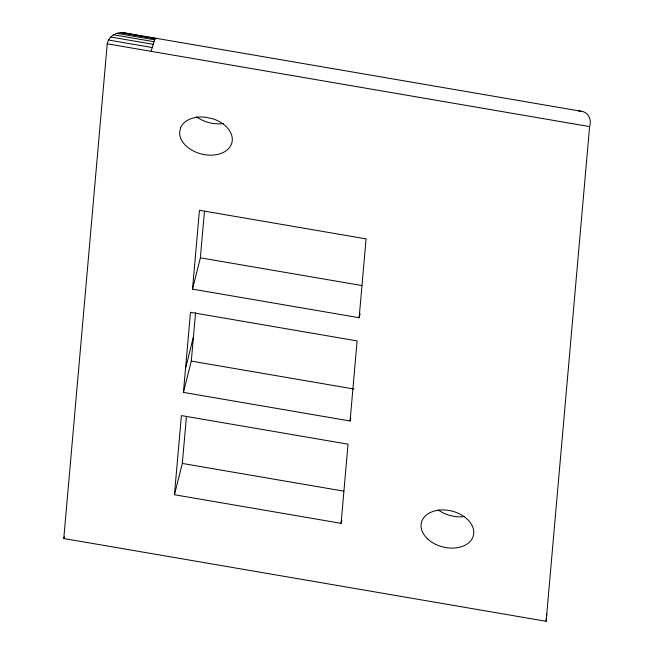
<?xml version="1.0" encoding="UTF-8"?>
<svg xmlns="http://www.w3.org/2000/svg" width="654" height="654" viewBox="0 0 654 654"><rect width="100%" height="100%" fill="white"/><g stroke="black" fill="none" stroke-linecap="round" stroke-linejoin="round"><path stroke-width="0.98" d="M63.773 538.52L107.24 43.81C108.728 35.806 117.172 31.286 124.849 32.937L581.52 111.311C588.755 112.202 591.829 120.262 589.597 126.59L546.131 621.3L63.773 538.52L64.345 536.803M174.446 494.743L181.403 415.584L348.034 444.18L341.086 523.339L174.446 494.743L182.311 463.441L186.415 416.762M183.439 392.4L190.477 312.318L357.109 340.914L350.078 420.996L183.439 392.4L191.303 361.098L195.571 312.563M192.513 289.125L199.445 210.286L366.077 238.882L359.144 317.721L192.513 289.125L200.377 257.831L204.457 211.332M546.131 621.3L546.785 613.885M185.556 368.284L193.421 336.982M359.144 317.721L360.133 313.814M350.078 420.996L350.814 418.061M341.086 523.339L341.821 520.404M151.09 51.331L154.655 39.829L155.856 38.259L156.265 38.602L148.352 37.245M578.594 111.017L581.52 111.311M129.566 34.016L142.425 36.223M144.403 36.567L146.373 36.902M120.524 32.7L155.317 38.668M116.682 33.313L154.655 39.829M113.379 34.76L153.894 41.709M110.673 37.016L153.036 44.284M108.613 40.049L152.096 47.513M107.24 43.81L589.597 126.59M200.377 257.831L361.989 285.569M191.303 361.098L353.92 389.007M182.311 463.441L343.922 491.179M124.849 32.937L127.677 33.591M464.299 516.546A26.781 18.5 14.1 0 1 438.335 509.981M223.374 123.516A26.781 18.5 14.1 0 1 196.56 116.78M180.52 127.906L179.597 132.656A26.781 18.5 14.1 0 0 203.574 154.491A26.781 18.5 14.1 0 0 231.908 142.703A26.781 18.5 14.1 0 0 212.869 118.815L206.051 117.295A26.781 18.5 14.1 0 0 180.52 127.906M427.651 538.953A26.781 18.5 14.1 0 0 472.401 538.193A26.781 18.5 14.1 0 0 442.178 509.94A26.781 18.5 14.1 0 0 427.651 538.953"/></g></svg>
